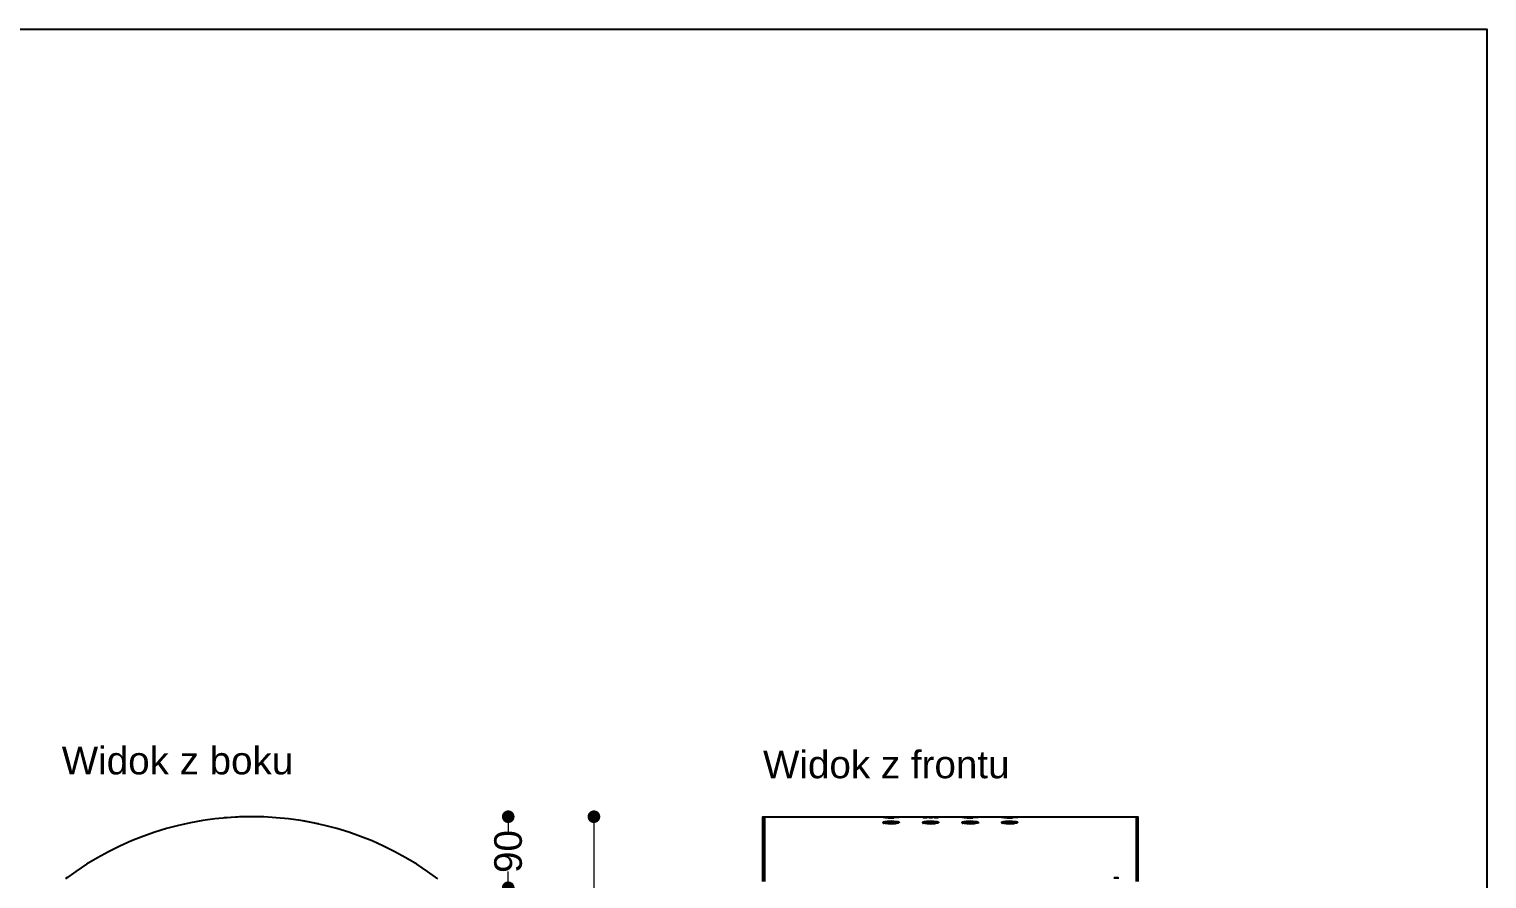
# Model space of a CAD drawing. Header units: millimetres. Extents: x 10366 to 13995, y 24552 to 29685.
# Drawn here: x 12149 to 13995, y 28608 to 29685 of the extents above; entities that cross this region are included whole.
import ezdxf

# ---------------------------------------------------------------- set-up
doc = ezdxf.new("R2010")
doc.units = ezdxf.units.MM
doc.header["$LTSCALE"] = 3
doc.layers.add('DomyÅ›lny', color=7, linetype='Continuous')
doc.styles.get("Standard").update_dxf_attribs({"font": 'arial.ttf'})
doc.dimstyles.new('MATEUSZ', dxfattribs={"dimtxt": 35, "dimasz": 16, "dimexe": 0.18, "dimexo": 0.0625, "dimgap": 0.09, "dimtad": 0, "dimdec": 0, "dimdsep": 46, "dimtxsty": 'Standard', "dimblk": 'DOT', "dimcen": 0.09, "dimse1": 1, "dimse2": 1, "dimadec": 0, "dimazin": 0, "dimtfac": 1, "dimtdec": 0, "dimtofl": 0, "dimtmove": 0, "dimatfit": 3, "dimfxl": 1, "dimtolj": 1, "dimtzin": 0, "dimlwd": 9, "dimlwe": 9, "dimarcsym": 0})

# ---------------------------------------------------------------- blocks, each defined once
blk = doc.blocks.new('_Dot')
at = {"color": 0, "linetype": 'ByBlock', "lineweight": -2}
blk.add_line((-0.5, 0), (-1, 0), dxfattribs=at)
at = {"color": 0, "linetype": 'ByBlock', "const_width": 0.5}
blk.add_lwpolyline([(-0.25, 0, 1), (0.25, 0, 1)], format="xyb", close=True, dxfattribs=at)
blk = doc.blocks.new('*D31')
at = {"color": 0, "lineweight": 9, "transparency": 16777216}
for p, q in [((12864.4, 28671.2), (12864.4, 28117)), ((12864.4, 27461.7), (12864.4, 28016))]:
    blk.add_line(p, q, dxfattribs=at)
at = {"layer": 'Defpoints', "color": 0, "transparency": 16777216}
for p in [(13078.3, 28687.2), (12864.4, 27445.7), (13083.3, 27445.7)]:
    blk.add_point(p, dxfattribs=at)
at = {"color": 0, "lineweight": 9, "transparency": 16777216, "xscale": 16, "yscale": 16, "zscale": 16}
for p, rotation in [((12864.4, 28687.2), 90), ((12864.4, 27445.7), 270)]:
    blk.add_blockref('_Dot', p, dxfattribs=dict(at, rotation=rotation))
at = {"color": 0, "transparency": 16777216, "insert": (12864.4, 28066.5), "char_height": 35, "attachment_point": 5, "rotation": 90}
blk.add_mtext('\\A1;1242', dxfattribs=at)
blk = doc.blocks.new('*D34')
at = {"color": 0, "lineweight": 9, "transparency": 16777216}
for p, q in [((12755.9, 28671.2), (12755.9, 28668.2)), ((12755.9, 28613.2), (12755.9, 28618))]:
    blk.add_line(p, q, dxfattribs=at)
at = {"layer": 'Defpoints', "color": 0, "transparency": 16777216}
for p in [(12755.9, 28687.2), (13078.3, 28687.2), (12668.6, 28597.2)]:
    blk.add_point(p, dxfattribs=at)
at = {"color": 0, "lineweight": 9, "transparency": 16777216, "xscale": 16, "yscale": 16, "zscale": 16}
for p, rotation in [((12755.9, 28687.2), 90), ((12755.9, 28597.2), 270)]:
    blk.add_blockref('_Dot', p, dxfattribs=dict(at, rotation=rotation))
at = {"color": 0, "transparency": 16777216, "insert": (12755.9, 28643.1), "char_height": 35, "attachment_point": 5, "rotation": 90}
blk.add_mtext('\\A1;90', dxfattribs=at)

msp = doc.modelspace()

# ---------------------------------------------------------------- linework, layer by layer
msp.add_lwpolyline([(10366.2, 24552.5), (10366.2, 29684.6), (13995, 29684.6), (13995, 24552.5)], close=True)
at = {"layer": 'DomyÅ›lny'}
for p, q in [((13078.3, 28687.2), (13080.3, 28687.2)), ((13080.3, 28687.2), (13551.3, 28687.2)), ((13551.3, 28687.2), (13553.3, 28687.2)), ((13350.8, 28680), (13350.8, 28678.5))]:
    msp.add_line(p, q, dxfattribs=at)
for points in [[(12416.1, 28686.9, 0), (12416.1, 28686.9, 0), (12416.1, 28686.9, 0), (12416.1, 28686.9, 0), (12416.1, 28686.9, 0), (12416.1, 28686.9, 0), (12416.1, 28686.9, 0), (12416.1, 28686.9, 0), (12416.1, 28686.9, 0), (12416.1, 28686.9, 0), (12416.1, 28686.9, 0), (12416.1, 28686.9, 0), (12416.1, 28686.9, 0), (12416, 28686.9, 0), (12415.8, 28686.9, 0), (12413.3, 28686.8, 0), (12396.1, 28685.7, 0)], [(13080.3, 28608.5, 0), (13080.3, 28687.2, 0)], [(13080.3, 28687.2, 0), (13080.3, 28687.2, 0), (13080.3, 28687.2, 0), (13080.3, 28687.2, 0), (13080.3, 28687.2, 0), (13080.3, 28687.2, 0), (13080.3, 28687.2, 0), (13080.3, 28687.2, 0), (13080.3, 28687.2, 0), (13080.3, 28687.2, 0), (13080.3, 28687.2, 0), (13080.3, 28687.2, 0), (13080.3, 28686.9, 0), (13080.3, 28685.4, 0), (13080.3, 28679.1, 0), (13080.3, 28608.5, 0)], [(13240.8, 28685.7, 0), (13233.7, 28685.9, 0), (13231.5, 28686.2, 0), (13231, 28686.3, 0), (13230.9, 28686.3, 0), (13230.8, 28686.4, 0), (13230.8, 28686.4, 0), (13230.8, 28686.4, 0), (13230.8, 28686.4, 0), (13230.8, 28686.4, 0), (13230.8, 28686.4, 0), (13230.8, 28686.4, 0), (13230.8, 28686.4, 0), (13230.8, 28686.4, 0), (13230.8, 28686.4, 0), (13230.8, 28686.4, 0), (13230.8, 28686.4, 0), (13230.8, 28686.5, 0), (13230.8, 28686.5, 0), (13230.8, 28686.5, 0), (13230.8, 28686.5, 0), (13230.8, 28686.5, 0), (13230.8, 28686.5, 0), (13230.8, 28686.5, 0), (13230.9, 28686.5, 0), (13230.9, 28686.5, 0), (13231.1, 28686.6, 0), (13231.9, 28686.7, 0), (13240.8, 28687, 0)], [(13240.8, 28685.5, 0), (13237, 28685.4, 0)], [(13240.8, 28687, 0), (13247.9, 28686.8, 0), (13250, 28686.7, 0), (13250.6, 28686.6, 0), (13250.7, 28686.5, 0), (13250.7, 28686.5, 0), (13250.8, 28686.5, 0), (13250.8, 28686.5, 0), (13250.8, 28686.5, 0), (13250.8, 28686.5, 0), (13250.8, 28686.5, 0), (13250.8, 28686.5, 0), (13250.8, 28686.4, 0), (13250.8, 28686.4, 0), (13250.8, 28686.4, 0), (13250.8, 28686.4, 0), (13250.8, 28686.4, 0), (13250.8, 28686.4, 0), (13250.8, 28686.4, 0), (13250.8, 28686.4, 0), (13250.8, 28686.4, 0), (13250.8, 28686.4, 0), (13250.7, 28686.4, 0), (13250.7, 28686.4, 0), (13250.6, 28686.3, 0), (13250.4, 28686.3, 0), (13249.7, 28686.1, 0), (13240.8, 28685.7, 0)], [(13244.2, 28685.4, 0), (13240.8, 28685.5, 0)], [(13283.8, 28686.7, 0), (13282.4, 28686.8, 0), (13281.9, 28686.8, 0), (13281.8, 28686.8, 0), (13281.8, 28686.8, 0), (13281.8, 28686.8, 0), (13281.8, 28686.8, 0), (13281.8, 28686.8, 0), (13281.8, 28686.8, 0), (13281.8, 28686.8, 0), (13281.8, 28686.8, 0), (13281.8, 28686.8, 0), (13281.8, 28686.8, 0), (13281.8, 28686.8, 0), (13281.8, 28686.8, 0), (13281.8, 28686.8, 0), (13281.8, 28686.8, 0), (13281.8, 28686.8, 0), (13281.8, 28686.8, 0), (13281.8, 28686.8, 0), (13281.8, 28686.8, 0), (13281.8, 28686.8, 0), (13281.8, 28686.8, 0), (13281.8, 28686.8, 0), (13281.8, 28686.8, 0), (13281.8, 28686.8, 0), (13281.8, 28686.8, 0), (13281.9, 28686.8, 0), (13282.2, 28686.9, 0), (13283.8, 28686.9, 0)], [(13283.8, 28686.3, 0), (13282.4, 28686.3, 0), (13281.9, 28686.4, 0), (13281.8, 28686.4, 0), (13281.8, 28686.4, 0), (13281.8, 28686.4, 0), (13281.8, 28686.4, 0), (13281.8, 28686.4, 0), (13281.8, 28686.4, 0), (13281.8, 28686.4, 0), (13281.8, 28686.4, 0), (13281.8, 28686.4, 0), (13281.8, 28686.4, 0), (13281.8, 28686.4, 0), (13281.8, 28686.4, 0), (13281.8, 28686.4, 0), (13281.8, 28686.4, 0), (13281.8, 28686.4, 0), (13281.8, 28686.4, 0), (13281.8, 28686.4, 0), (13281.8, 28686.4, 0), (13281.8, 28686.4, 0), (13281.8, 28686.5, 0), (13281.8, 28686.5, 0), (13281.8, 28686.5, 0), (13281.9, 28686.5, 0), (13282, 28686.5, 0), (13283.8, 28686.6, 0)], [(13283.8, 28685.8, 0), (13282.4, 28685.8, 0), (13281.9, 28685.9, 0), (13281.9, 28685.9, 0), (13281.8, 28685.9, 0), (13281.8, 28685.9, 0), (13281.8, 28685.9, 0), (13281.8, 28685.9, 0), (13281.8, 28685.9, 0), (13281.8, 28685.9, 0), (13281.8, 28685.9, 0), (13281.8, 28685.9, 0), (13281.8, 28685.9, 0), (13281.8, 28685.9, 0), (13281.8, 28685.9, 0), (13281.8, 28685.9, 0), (13281.8, 28685.9, 0), (13281.8, 28685.9, 0), (13281.8, 28685.9, 0), (13281.8, 28685.9, 0), (13281.8, 28685.9, 0), (13281.8, 28685.9, 0), (13281.8, 28686, 0), (13281.8, 28686, 0), (13281.8, 28686, 0), (13281.9, 28686, 0), (13282, 28686, 0), (13283.8, 28686.1, 0)], [(13283.8, 28686.9, 0), (13285.2, 28686.9, 0), (13285.6, 28686.9, 0), (13285.7, 28686.8, 0), (13285.8, 28686.8, 0), (13285.8, 28686.8, 0), (13285.8, 28686.8, 0), (13285.8, 28686.8, 0), (13285.8, 28686.8, 0), (13285.8, 28686.8, 0), (13285.8, 28686.8, 0), (13285.8, 28686.8, 0), (13285.8, 28686.8, 0), (13285.8, 28686.8, 0), (13285.8, 28686.8, 0), (13285.8, 28686.8, 0), (13285.8, 28686.8, 0), (13285.8, 28686.8, 0), (13285.8, 28686.8, 0), (13285.8, 28686.8, 0), (13285.8, 28686.8, 0), (13285.8, 28686.8, 0), (13285.8, 28686.8, 0), (13285.8, 28686.8, 0), (13285.8, 28686.8, 0), (13285.8, 28686.8, 0), (13285.7, 28686.8, 0), (13285.6, 28686.8, 0), (13283.8, 28686.7, 0)], [(13283.8, 28686.6, 0), (13285.2, 28686.5, 0), (13285.6, 28686.5, 0), (13285.7, 28686.5, 0), (13285.8, 28686.5, 0), (13285.8, 28686.5, 0), (13285.8, 28686.4, 0), (13285.8, 28686.4, 0), (13285.8, 28686.4, 0), (13285.8, 28686.4, 0), (13285.8, 28686.4, 0), (13285.8, 28686.4, 0), (13285.8, 28686.4, 0), (13285.8, 28686.4, 0), (13285.8, 28686.4, 0), (13285.8, 28686.4, 0), (13285.8, 28686.4, 0), (13285.8, 28686.4, 0), (13285.8, 28686.4, 0), (13285.8, 28686.4, 0), (13285.8, 28686.4, 0), (13285.8, 28686.4, 0), (13285.8, 28686.4, 0), (13285.8, 28686.4, 0), (13285.8, 28686.4, 0), (13285.7, 28686.4, 0), (13285.6, 28686.4, 0), (13283.8, 28686.3, 0)], [(13283.8, 28686.1, 0), (13285.2, 28686, 0), (13285.6, 28686, 0), (13285.7, 28686, 0), (13285.7, 28686, 0), (13285.8, 28686, 0), (13285.8, 28686, 0), (13285.8, 28685.9, 0), (13285.8, 28685.9, 0), (13285.8, 28685.9, 0), (13285.8, 28685.9, 0), (13285.8, 28685.9, 0), (13285.8, 28685.9, 0), (13285.8, 28685.9, 0), (13285.8, 28685.9, 0), (13285.8, 28685.9, 0), (13285.8, 28685.9, 0), (13285.8, 28685.9, 0), (13285.8, 28685.9, 0), (13285.8, 28685.9, 0), (13285.8, 28685.9, 0), (13285.8, 28685.9, 0), (13285.8, 28685.9, 0), (13285.8, 28685.9, 0), (13285.7, 28685.9, 0), (13285.7, 28685.9, 0), (13285.5, 28685.9, 0), (13283.8, 28685.8, 0)], [(13290.8, 28686.7, 0), (13289.4, 28686.8, 0), (13288.9, 28686.8, 0), (13288.8, 28686.8, 0), (13288.8, 28686.8, 0), (13288.8, 28686.8, 0), (13288.8, 28686.8, 0), (13288.8, 28686.8, 0), (13288.8, 28686.8, 0), (13288.8, 28686.8, 0), (13288.8, 28686.8, 0), (13288.8, 28686.8, 0), (13288.8, 28686.8, 0), (13288.8, 28686.8, 0), (13288.8, 28686.8, 0), (13288.8, 28686.8, 0), (13288.8, 28686.8, 0), (13288.8, 28686.8, 0), (13288.8, 28686.8, 0), (13288.8, 28686.8, 0), (13288.8, 28686.8, 0), (13288.8, 28686.8, 0), (13288.8, 28686.8, 0), (13288.8, 28686.8, 0), (13288.8, 28686.8, 0), (13288.8, 28686.8, 0), (13288.8, 28686.8, 0), (13288.9, 28686.8, 0), (13289.2, 28686.9, 0), (13290.8, 28686.9, 0)], [(13290.8, 28686.3, 0), (13289.4, 28686.3, 0), (13288.9, 28686.4, 0), (13288.8, 28686.4, 0), (13288.8, 28686.4, 0), (13288.8, 28686.4, 0), (13288.8, 28686.4, 0), (13288.8, 28686.4, 0), (13288.8, 28686.4, 0), (13288.8, 28686.4, 0), (13288.8, 28686.4, 0), (13288.8, 28686.4, 0), (13288.8, 28686.4, 0), (13288.8, 28686.4, 0), (13288.8, 28686.4, 0), (13288.8, 28686.4, 0), (13288.8, 28686.4, 0), (13288.8, 28686.4, 0), (13288.8, 28686.4, 0), (13288.8, 28686.4, 0), (13288.8, 28686.4, 0), (13288.8, 28686.4, 0), (13288.8, 28686.5, 0), (13288.8, 28686.5, 0), (13288.8, 28686.5, 0), (13288.9, 28686.5, 0), (13289, 28686.5, 0), (13290.8, 28686.6, 0)], [(13290.8, 28685.8, 0), (13289.4, 28685.8, 0), (13288.9, 28685.9, 0), (13288.9, 28685.9, 0), (13288.8, 28685.9, 0), (13288.8, 28685.9, 0), (13288.8, 28685.9, 0), (13288.8, 28685.9, 0), (13288.8, 28685.9, 0), (13288.8, 28685.9, 0), (13288.8, 28685.9, 0), (13288.8, 28685.9, 0), (13288.8, 28685.9, 0), (13288.8, 28685.9, 0), (13288.8, 28685.9, 0), (13288.8, 28685.9, 0), (13288.8, 28685.9, 0), (13288.8, 28685.9, 0), (13288.8, 28685.9, 0), (13288.8, 28685.9, 0), (13288.8, 28685.9, 0), (13288.8, 28685.9, 0), (13288.8, 28686, 0), (13288.8, 28686, 0), (13288.8, 28686, 0), (13288.9, 28686, 0), (13289, 28686, 0), (13290.8, 28686.1, 0)], [(13290.8, 28686.9, 0), (13292.2, 28686.9, 0), (13292.6, 28686.9, 0), (13292.7, 28686.8, 0), (13292.8, 28686.8, 0), (13292.8, 28686.8, 0), (13292.8, 28686.8, 0), (13292.8, 28686.8, 0), (13292.8, 28686.8, 0), (13292.8, 28686.8, 0), (13292.8, 28686.8, 0), (13292.8, 28686.8, 0), (13292.8, 28686.8, 0), (13292.8, 28686.8, 0), (13292.8, 28686.8, 0), (13292.8, 28686.8, 0), (13292.8, 28686.8, 0), (13292.8, 28686.8, 0), (13292.8, 28686.8, 0), (13292.8, 28686.8, 0), (13292.8, 28686.8, 0), (13292.8, 28686.8, 0), (13292.8, 28686.8, 0), (13292.8, 28686.8, 0), (13292.8, 28686.8, 0), (13292.8, 28686.8, 0), (13292.7, 28686.8, 0), (13292.6, 28686.8, 0), (13290.8, 28686.7, 0)], [(13290.8, 28686.6, 0), (13292.2, 28686.5, 0), (13292.6, 28686.5, 0), (13292.7, 28686.5, 0), (13292.8, 28686.5, 0), (13292.8, 28686.5, 0), (13292.8, 28686.4, 0), (13292.8, 28686.4, 0), (13292.8, 28686.4, 0), (13292.8, 28686.4, 0), (13292.8, 28686.4, 0), (13292.8, 28686.4, 0), (13292.8, 28686.4, 0), (13292.8, 28686.4, 0), (13292.8, 28686.4, 0), (13292.8, 28686.4, 0), (13292.8, 28686.4, 0), (13292.8, 28686.4, 0), (13292.8, 28686.4, 0), (13292.8, 28686.4, 0), (13292.8, 28686.4, 0), (13292.8, 28686.4, 0), (13292.8, 28686.4, 0), (13292.8, 28686.4, 0), (13292.8, 28686.4, 0), (13292.7, 28686.4, 0), (13292.6, 28686.4, 0), (13290.8, 28686.3, 0)], [(13290.8, 28686.1, 0), (13292.2, 28686, 0), (13292.6, 28686, 0), (13292.7, 28686, 0), (13292.7, 28686, 0), (13292.8, 28686, 0), (13292.8, 28686, 0), (13292.8, 28685.9, 0), (13292.8, 28685.9, 0), (13292.8, 28685.9, 0), (13292.8, 28685.9, 0), (13292.8, 28685.9, 0), (13292.8, 28685.9, 0), (13292.8, 28685.9, 0), (13292.8, 28685.9, 0), (13292.8, 28685.9, 0), (13292.8, 28685.9, 0), (13292.8, 28685.9, 0), (13292.8, 28685.9, 0), (13292.8, 28685.9, 0), (13292.8, 28685.9, 0), (13292.8, 28685.9, 0), (13292.8, 28685.9, 0), (13292.8, 28685.9, 0), (13292.7, 28685.9, 0), (13292.7, 28685.9, 0), (13292.5, 28685.9, 0), (13290.8, 28685.8, 0)], [(13297.8, 28686.7, 0), (13296.4, 28686.8, 0), (13295.9, 28686.8, 0), (13295.8, 28686.8, 0), (13295.8, 28686.8, 0), (13295.8, 28686.8, 0), (13295.8, 28686.8, 0), (13295.8, 28686.8, 0), (13295.8, 28686.8, 0), (13295.8, 28686.8, 0), (13295.8, 28686.8, 0), (13295.8, 28686.8, 0), (13295.8, 28686.8, 0), (13295.8, 28686.8, 0), (13295.8, 28686.8, 0), (13295.8, 28686.8, 0), (13295.8, 28686.8, 0), (13295.8, 28686.8, 0), (13295.8, 28686.8, 0), (13295.8, 28686.8, 0), (13295.8, 28686.8, 0), (13295.8, 28686.8, 0), (13295.8, 28686.8, 0), (13295.8, 28686.8, 0), (13295.8, 28686.8, 0), (13295.8, 28686.8, 0), (13295.8, 28686.8, 0), (13295.9, 28686.8, 0), (13296.2, 28686.9, 0), (13297.8, 28686.9, 0)], [(13297.8, 28686.3, 0), (13296.4, 28686.3, 0), (13295.9, 28686.4, 0), (13295.8, 28686.4, 0), (13295.8, 28686.4, 0), (13295.8, 28686.4, 0), (13295.8, 28686.4, 0), (13295.8, 28686.4, 0), (13295.8, 28686.4, 0), (13295.8, 28686.4, 0), (13295.8, 28686.4, 0), (13295.8, 28686.4, 0), (13295.8, 28686.4, 0), (13295.8, 28686.4, 0), (13295.8, 28686.4, 0), (13295.8, 28686.4, 0), (13295.8, 28686.4, 0), (13295.8, 28686.4, 0), (13295.8, 28686.4, 0), (13295.8, 28686.4, 0), (13295.8, 28686.4, 0), (13295.8, 28686.4, 0), (13295.8, 28686.5, 0), (13295.8, 28686.5, 0), (13295.8, 28686.5, 0), (13295.9, 28686.5, 0), (13296, 28686.5, 0), (13297.8, 28686.6, 0)], [(13297.8, 28685.8, 0), (13296.4, 28685.8, 0), (13295.9, 28685.9, 0), (13295.9, 28685.9, 0), (13295.8, 28685.9, 0), (13295.8, 28685.9, 0), (13295.8, 28685.9, 0), (13295.8, 28685.9, 0), (13295.8, 28685.9, 0), (13295.8, 28685.9, 0), (13295.8, 28685.9, 0), (13295.8, 28685.9, 0), (13295.8, 28685.9, 0), (13295.8, 28685.9, 0), (13295.8, 28685.9, 0), (13295.8, 28685.9, 0), (13295.8, 28685.9, 0), (13295.8, 28685.9, 0), (13295.8, 28685.9, 0), (13295.8, 28685.9, 0), (13295.8, 28685.9, 0), (13295.8, 28685.9, 0), (13295.8, 28686, 0), (13295.8, 28686, 0), (13295.8, 28686, 0), (13295.9, 28686, 0), (13296, 28686, 0), (13297.8, 28686.1, 0)], [(13297.8, 28686.9, 0), (13299.2, 28686.9, 0), (13299.6, 28686.9, 0), (13299.7, 28686.8, 0), (13299.8, 28686.8, 0), (13299.8, 28686.8, 0), (13299.8, 28686.8, 0), (13299.8, 28686.8, 0), (13299.8, 28686.8, 0), (13299.8, 28686.8, 0), (13299.8, 28686.8, 0), (13299.8, 28686.8, 0), (13299.8, 28686.8, 0), (13299.8, 28686.8, 0), (13299.8, 28686.8, 0), (13299.8, 28686.8, 0), (13299.8, 28686.8, 0), (13299.8, 28686.8, 0), (13299.8, 28686.8, 0), (13299.8, 28686.8, 0), (13299.8, 28686.8, 0), (13299.8, 28686.8, 0), (13299.8, 28686.8, 0), (13299.8, 28686.8, 0), (13299.8, 28686.8, 0), (13299.8, 28686.8, 0), (13299.7, 28686.8, 0), (13299.6, 28686.8, 0), (13297.8, 28686.7, 0)], [(13297.8, 28686.6, 0), (13299.2, 28686.5, 0), (13299.6, 28686.5, 0), (13299.7, 28686.5, 0), (13299.8, 28686.5, 0), (13299.8, 28686.5, 0), (13299.8, 28686.4, 0), (13299.8, 28686.4, 0), (13299.8, 28686.4, 0), (13299.8, 28686.4, 0), (13299.8, 28686.4, 0), (13299.8, 28686.4, 0), (13299.8, 28686.4, 0), (13299.8, 28686.4, 0), (13299.8, 28686.4, 0), (13299.8, 28686.4, 0), (13299.8, 28686.4, 0), (13299.8, 28686.4, 0), (13299.8, 28686.4, 0), (13299.8, 28686.4, 0), (13299.8, 28686.4, 0), (13299.8, 28686.4, 0), (13299.8, 28686.4, 0), (13299.8, 28686.4, 0), (13299.8, 28686.4, 0), (13299.7, 28686.4, 0), (13299.6, 28686.4, 0), (13297.8, 28686.3, 0)], [(13297.8, 28686.1, 0), (13299.2, 28686, 0), (13299.6, 28686, 0), (13299.7, 28686, 0), (13299.7, 28686, 0), (13299.8, 28686, 0), (13299.8, 28686, 0), (13299.8, 28685.9, 0), (13299.8, 28685.9, 0), (13299.8, 28685.9, 0), (13299.8, 28685.9, 0), (13299.8, 28685.9, 0), (13299.8, 28685.9, 0), (13299.8, 28685.9, 0), (13299.8, 28685.9, 0), (13299.8, 28685.9, 0), (13299.8, 28685.9, 0), (13299.8, 28685.9, 0), (13299.8, 28685.9, 0), (13299.8, 28685.9, 0), (13299.8, 28685.9, 0), (13299.8, 28685.9, 0), (13299.8, 28685.9, 0), (13299.8, 28685.9, 0), (13299.7, 28685.9, 0), (13299.7, 28685.9, 0), (13299.5, 28685.9, 0), (13297.8, 28685.8, 0)], [(13340.8, 28685.7, 0), (13333.7, 28685.9, 0), (13331.5, 28686.2, 0), (13331, 28686.3, 0), (13330.9, 28686.3, 0), (13330.8, 28686.4, 0), (13330.8, 28686.4, 0), (13330.8, 28686.4, 0), (13330.8, 28686.4, 0), (13330.8, 28686.4, 0), (13330.8, 28686.4, 0), (13330.8, 28686.4, 0), (13330.8, 28686.4, 0), (13330.8, 28686.4, 0), (13330.8, 28686.4, 0), (13330.8, 28686.4, 0), (13330.8, 28686.4, 0), (13330.8, 28686.5, 0), (13330.8, 28686.5, 0), (13330.8, 28686.5, 0), (13330.8, 28686.5, 0), (13330.8, 28686.5, 0), (13330.8, 28686.5, 0), (13330.8, 28686.5, 0), (13330.9, 28686.5, 0), (13330.9, 28686.5, 0), (13331.1, 28686.6, 0), (13331.9, 28686.7, 0), (13340.8, 28687, 0)], [(13340.8, 28685.5, 0), (13337.1, 28685.4, 0)], [(13340.8, 28687, 0), (13347.9, 28686.8, 0), (13350, 28686.7, 0), (13350.6, 28686.6, 0), (13350.7, 28686.5, 0), (13350.7, 28686.5, 0), (13350.8, 28686.5, 0), (13350.8, 28686.5, 0), (13350.8, 28686.5, 0), (13350.8, 28686.5, 0), (13350.8, 28686.5, 0), (13350.8, 28686.5, 0), (13350.8, 28686.4, 0), (13350.8, 28686.4, 0), (13350.8, 28686.4, 0), (13350.8, 28686.4, 0), (13350.8, 28686.4, 0), (13350.8, 28686.4, 0), (13350.8, 28686.4, 0), (13350.8, 28686.4, 0), (13350.8, 28686.4, 0), (13350.8, 28686.4, 0), (13350.7, 28686.4, 0), (13350.7, 28686.4, 0), (13350.6, 28686.3, 0), (13350.4, 28686.3, 0), (13349.7, 28686.1, 0), (13340.8, 28685.7, 0)], [(13344.3, 28685.4, 0), (13340.8, 28685.5, 0)], [(13390.8, 28685.7, 0), (13383.7, 28685.9, 0), (13381.5, 28686.2, 0), (13381, 28686.3, 0), (13380.9, 28686.3, 0), (13380.8, 28686.4, 0), (13380.8, 28686.4, 0), (13380.8, 28686.4, 0), (13380.8, 28686.4, 0), (13380.8, 28686.4, 0), (13380.8, 28686.4, 0), (13380.8, 28686.4, 0), (13380.8, 28686.4, 0), (13380.8, 28686.4, 0), (13380.8, 28686.4, 0), (13380.8, 28686.4, 0), (13380.8, 28686.4, 0), (13380.8, 28686.5, 0), (13380.8, 28686.5, 0), (13380.8, 28686.5, 0), (13380.8, 28686.5, 0), (13380.8, 28686.5, 0), (13380.8, 28686.5, 0), (13380.8, 28686.5, 0), (13380.9, 28686.5, 0), (13380.9, 28686.5, 0), (13381.1, 28686.6, 0), (13381.9, 28686.7, 0), (13390.8, 28687, 0)], [(13390.8, 28685.5, 0), (13387.2, 28685.4, 0)], [(13390.8, 28687, 0), (13397.9, 28686.8, 0), (13400, 28686.7, 0), (13400.6, 28686.6, 0), (13400.7, 28686.5, 0), (13400.7, 28686.5, 0), (13400.8, 28686.5, 0), (13400.8, 28686.5, 0), (13400.8, 28686.5, 0), (13400.8, 28686.5, 0), (13400.8, 28686.5, 0), (13400.8, 28686.5, 0), (13400.8, 28686.4, 0), (13400.8, 28686.4, 0), (13400.8, 28686.4, 0), (13400.8, 28686.4, 0), (13400.8, 28686.4, 0), (13400.8, 28686.4, 0), (13400.8, 28686.4, 0), (13400.8, 28686.4, 0), (13400.8, 28686.4, 0), (13400.8, 28686.4, 0), (13400.7, 28686.4, 0), (13400.7, 28686.4, 0), (13400.6, 28686.3, 0), (13400.4, 28686.3, 0), (13399.7, 28686.1, 0), (13390.8, 28685.7, 0)], [(13394.3, 28685.4, 0), (13390.8, 28685.5, 0)], [(13551.3, 28687.2, 0), (13551.3, 28687.2, 0), (13551.3, 28687.2, 0), (13551.3, 28687.2, 0), (13551.3, 28687.2, 0), (13551.3, 28687.2, 0), (13551.3, 28687.2, 0), (13551.3, 28687.2, 0), (13551.3, 28687.2, 0), (13551.3, 28687.2, 0), (13551.3, 28687.2, 0), (13551.3, 28687.2, 0), (13551.3, 28686.9, 0), (13551.3, 28685.4, 0), (13551.3, 28679.1, 0), (13551.3, 28608.5, 0)], [(13551.3, 28608.5, 0), (13551.3, 28687.2, 0)], [(12516.1, 28677.9, 0), (12516.1, 28677.9, 0), (12516.1, 28677.9, 0), (12516.1, 28677.9, 0), (12516.1, 28677.9, 0), (12516.1, 28677.9, 0), (12516.1, 28677.9, 0), (12516.1, 28677.9, 0), (12516.1, 28677.9, 0), (12516.1, 28677.9, 0), (12516.1, 28677.9, 0), (12516.1, 28677.9, 0), (12516.1, 28677.9, 0), (12516, 28677.9, 0), (12515.8, 28678, 0), (12513.2, 28678.5, 0), (12496.1, 28681.8, 0)], [(13240.8, 28677.9, 0), (13236.9, 28678.1, 0), (13233.7, 28678.6, 0), (13232.5, 28678.9, 0), (13231.5, 28679.2, 0), (13231.2, 28679.4, 0), (13231.1, 28679.5, 0), (13231, 28679.6, 0), (13230.9, 28679.7, 0), (13230.8, 28679.8, 0), (13230.8, 28679.9, 0), (13230.8, 28679.9, 0), (13230.8, 28680, 0), (13230.8, 28680, 0), (13230.8, 28680, 0), (13230.8, 28680.1, 0), (13230.8, 28680.1, 0), (13230.8, 28680.2, 0), (13230.9, 28680.2, 0), (13230.9, 28680.3, 0), (13231, 28680.4, 0), (13231.1, 28680.5, 0), (13231.2, 28680.6, 0), (13231.5, 28680.7, 0), (13232, 28680.9, 0), (13233, 28681.2, 0), (13236, 28681.6, 0), (13240.8, 28681.8, 0)], [(13240.8, 28680.3, 0), (13236.9, 28680.2, 0), (13233.7, 28679.8, 0), (13232.5, 28679.5, 0), (13231.5, 28679.2, 0), (13231.2, 28679, 0), (13231.1, 28678.9, 0), (13231, 28678.9, 0), (13230.9, 28678.8, 0), (13230.9, 28678.7, 0), (13230.8, 28678.7, 0), (13230.8, 28678.6, 0), (13230.8, 28678.6, 0), (13230.8, 28678.5, 0), (13230.8, 28678.5, 0)], [(13240.8, 28681.8, 0), (13244.6, 28681.7, 0), (13247.9, 28681.3, 0), (13249.1, 28681, 0), (13250, 28680.7, 0), (13250.4, 28680.6, 0), (13250.5, 28680.5, 0), (13250.6, 28680.4, 0), (13250.7, 28680.3, 0), (13250.7, 28680.2, 0), (13250.7, 28680.2, 0), (13250.8, 28680.1, 0), (13250.8, 28680.1, 0), (13250.8, 28680, 0), (13250.8, 28680, 0), (13250.8, 28680, 0), (13250.8, 28679.9, 0), (13250.8, 28679.9, 0), (13250.7, 28679.8, 0), (13250.7, 28679.8, 0), (13250.6, 28679.7, 0), (13250.5, 28679.6, 0), (13250.4, 28679.5, 0), (13250.1, 28679.3, 0), (13249.7, 28679.1, 0), (13248.7, 28678.8, 0), (13245.8, 28678.2, 0), (13240.8, 28677.9, 0)], [(13250, 28679.2, 0), (13249.3, 28679.5, 0), (13247.5, 28679.9, 0), (13240.8, 28680.3, 0)], [(13290.8, 28677.9, 0), (13286.9, 28678.1, 0), (13283.7, 28678.6, 0), (13282.5, 28678.9, 0), (13281.5, 28679.2, 0), (13281.2, 28679.4, 0), (13281.1, 28679.5, 0), (13281, 28679.6, 0), (13280.9, 28679.7, 0), (13280.8, 28679.8, 0), (13280.8, 28679.9, 0), (13280.8, 28679.9, 0), (13280.8, 28680, 0), (13280.8, 28680, 0), (13280.8, 28680, 0), (13280.8, 28680.1, 0), (13280.8, 28680.1, 0), (13280.8, 28680.2, 0), (13280.9, 28680.2, 0), (13280.9, 28680.3, 0), (13281, 28680.4, 0), (13281.1, 28680.5, 0), (13281.2, 28680.6, 0), (13281.5, 28680.7, 0), (13282, 28680.9, 0), (13283, 28681.2, 0), (13286, 28681.6, 0), (13290.8, 28681.8, 0)], [(13290.8, 28680.3, 0), (13286.9, 28680.2, 0), (13283.7, 28679.8, 0), (13282.5, 28679.5, 0), (13281.5, 28679.2, 0), (13281.2, 28679, 0), (13281.1, 28678.9, 0), (13281, 28678.9, 0), (13280.9, 28678.8, 0), (13280.9, 28678.7, 0), (13280.8, 28678.7, 0), (13280.8, 28678.6, 0), (13280.8, 28678.6, 0), (13280.8, 28678.5, 0), (13280.8, 28678.5, 0)], [(13281.6, 28679.2, 0), (13282.3, 28679.5, 0), (13284.1, 28679.9, 0), (13290.8, 28680.3, 0)], [(13290.8, 28681.8, 0), (13294.6, 28681.7, 0), (13297.9, 28681.3, 0), (13299.1, 28681, 0), (13300, 28680.7, 0), (13300.4, 28680.6, 0), (13300.5, 28680.5, 0), (13300.6, 28680.4, 0), (13300.7, 28680.3, 0), (13300.7, 28680.2, 0), (13300.7, 28680.2, 0), (13300.8, 28680.1, 0), (13300.8, 28680.1, 0), (13300.8, 28680, 0), (13300.8, 28680, 0), (13300.8, 28680, 0), (13300.8, 28679.9, 0), (13300.8, 28679.9, 0), (13300.7, 28679.8, 0), (13300.7, 28679.8, 0), (13300.6, 28679.7, 0), (13300.5, 28679.6, 0), (13300.4, 28679.5, 0), (13300.1, 28679.3, 0), (13299.7, 28679.1, 0), (13298.7, 28678.8, 0), (13295.8, 28678.2, 0), (13290.8, 28677.9, 0)], [(13300, 28679.2, 0), (13299.3, 28679.5, 0), (13297.5, 28679.9, 0), (13290.8, 28680.3, 0)], [(13340.8, 28677.9, 0), (13336.9, 28678.1, 0), (13333.7, 28678.6, 0), (13332.5, 28678.9, 0), (13331.5, 28679.2, 0), (13331.2, 28679.4, 0), (13331.1, 28679.5, 0), (13331, 28679.6, 0), (13330.9, 28679.7, 0), (13330.8, 28679.8, 0), (13330.8, 28679.9, 0), (13330.8, 28679.9, 0), (13330.8, 28680, 0), (13330.8, 28680, 0), (13330.8, 28680, 0), (13330.8, 28680.1, 0), (13330.8, 28680.1, 0), (13330.8, 28680.2, 0), (13330.9, 28680.2, 0), (13330.9, 28680.3, 0), (13331, 28680.4, 0), (13331.1, 28680.5, 0), (13331.2, 28680.6, 0), (13331.5, 28680.7, 0), (13332, 28680.9, 0), (13333, 28681.2, 0), (13336, 28681.6, 0), (13340.8, 28681.8, 0)], [(13340.8, 28680.3, 0), (13336.9, 28680.2, 0), (13333.7, 28679.8, 0), (13332.5, 28679.5, 0), (13331.5, 28679.2, 0), (13331.2, 28679, 0), (13331.1, 28678.9, 0), (13331, 28678.9, 0), (13330.9, 28678.8, 0), (13330.9, 28678.7, 0), (13330.8, 28678.7, 0), (13330.8, 28678.6, 0), (13330.8, 28678.6, 0), (13330.8, 28678.5, 0), (13330.8, 28678.5, 0)], [(13340.8, 28681.8, 0), (13344.6, 28681.7, 0), (13347.9, 28681.3, 0), (13349.1, 28681, 0), (13350, 28680.7, 0), (13350.4, 28680.6, 0), (13350.5, 28680.5, 0), (13350.6, 28680.4, 0), (13350.7, 28680.3, 0), (13350.7, 28680.2, 0), (13350.7, 28680.2, 0), (13350.8, 28680.1, 0), (13350.8, 28680.1, 0), (13350.8, 28680, 0), (13350.8, 28680, 0), (13350.8, 28680, 0), (13350.8, 28679.9, 0), (13350.8, 28679.9, 0), (13350.7, 28679.8, 0), (13350.7, 28679.8, 0), (13350.6, 28679.7, 0), (13350.5, 28679.6, 0), (13350.4, 28679.5, 0), (13350.1, 28679.3, 0), (13349.7, 28679.1, 0), (13348.7, 28678.8, 0), (13345.8, 28678.2, 0), (13340.8, 28677.9, 0)], [(13350, 28679.2, 0), (13349.3, 28679.5, 0), (13347.5, 28679.9, 0), (13340.8, 28680.3, 0)], [(13390.8, 28677.9, 0), (13386.9, 28678.1, 0), (13383.7, 28678.6, 0), (13382.5, 28678.9, 0), (13381.5, 28679.2, 0), (13381.2, 28679.4, 0), (13381.1, 28679.5, 0), (13381, 28679.6, 0), (13380.9, 28679.7, 0), (13380.8, 28679.8, 0), (13380.8, 28679.9, 0), (13380.8, 28679.9, 0), (13380.8, 28680, 0), (13380.8, 28680, 0), (13380.8, 28680, 0), (13380.8, 28680.1, 0), (13380.8, 28680.1, 0), (13380.8, 28680.2, 0), (13380.9, 28680.2, 0), (13380.9, 28680.3, 0), (13381, 28680.4, 0), (13381.1, 28680.5, 0), (13381.2, 28680.6, 0), (13381.5, 28680.7, 0), (13382, 28680.9, 0), (13383, 28681.2, 0), (13386, 28681.6, 0), (13390.8, 28681.8, 0)], [(13390.8, 28680.3, 0), (13386.9, 28680.2, 0), (13383.7, 28679.8, 0), (13382.5, 28679.5, 0), (13381.5, 28679.2, 0), (13381.2, 28679, 0), (13381.1, 28678.9, 0), (13381, 28678.9, 0), (13380.9, 28678.8, 0), (13380.9, 28678.7, 0), (13380.8, 28678.7, 0), (13380.8, 28678.6, 0), (13380.8, 28678.6, 0), (13380.8, 28678.5, 0), (13380.8, 28678.5, 0)], [(13390.8, 28681.8, 0), (13394.6, 28681.7, 0), (13397.9, 28681.3, 0), (13399.1, 28681, 0), (13400, 28680.7, 0), (13400.4, 28680.6, 0), (13400.5, 28680.5, 0), (13400.6, 28680.4, 0), (13400.7, 28680.3, 0), (13400.7, 28680.2, 0), (13400.7, 28680.2, 0), (13400.8, 28680.1, 0), (13400.8, 28680.1, 0), (13400.8, 28680, 0), (13400.8, 28680, 0), (13400.8, 28680, 0), (13400.8, 28679.9, 0), (13400.8, 28679.9, 0), (13400.7, 28679.8, 0), (13400.7, 28679.8, 0), (13400.6, 28679.7, 0), (13400.5, 28679.6, 0), (13400.4, 28679.5, 0), (13400.1, 28679.3, 0), (13399.7, 28679.1, 0), (13398.7, 28678.8, 0), (13395.8, 28678.2, 0), (13390.8, 28677.9, 0)], [(13400, 28679.2, 0), (13399.3, 28679.5, 0), (13397.5, 28679.9, 0), (13390.8, 28680.3, 0)], [(13078.3, 28605.2, 0), (13078.3, 28608.5, 0)], [(13080.3, 28605.2, 0), (13080.3, 28608.5, 0)], [(13080.3, 28608.5, 0), (13080.3, 28605.2, 0)], [(13522.5, 28609.9, 0), (13522.5, 28609.9, 0), (13522.5, 28609.9, 0), (13522.5, 28609.9, 0), (13522.5, 28609.9, 0), (13522.5, 28609.9, 0), (13522.5, 28609.9, 0), (13522.5, 28609.9, 0), (13522.5, 28609.9, 0), (13522.5, 28609.9, 0), (13522.5, 28609.9, 0), (13522.5, 28609.9, 0), (13522.5, 28609.9, 0), (13522.5, 28609.9, 0), (13522.6, 28609.9, 0), (13522.9, 28609.9, 0), (13529.1, 28609.9, 0)], [(13528.3, 28609.9, 0), (13528.3, 28609.9, 0), (13528.3, 28609.9, 0), (13528.3, 28609.9, 0), (13528.3, 28609.9, 0), (13528.3, 28609.9, 0), (13528.3, 28609.9, 0), (13528.3, 28609.9, 0), (13528.3, 28609.9, 0), (13528.3, 28609.9, 0), (13528.3, 28609.9, 0), (13528.3, 28609.9, 0), (13528.3, 28609.9, 0), (13528.3, 28609.9, 0), (13528.3, 28609.9, 0), (13528, 28609.9, 0), (13523.2, 28609.9, 0)], [(13551.3, 28608.5, 0), (13551.3, 28605.2, 0)], [(13551.3, 28605.2, 0), (13551.3, 28608.5, 0)], [(13553.3, 28608.5, 0), (13553.3, 28605.2, 0)]]:
    msp.add_polyline3d(points, dxfattribs=at)
for points in [[(13078.3, 28608.5, 0), (13078.3, 28687.2, 0)], [(13553.3, 28608.5, 0), (13553.3, 28687.2, 0)], [(12197.2, 28609.9, 0), (12196.5, 28609.9, 0), (12196.4, 28609.9, 0), (12196.3, 28609.9, 0), (12196.3, 28609.9, 0), (12196.3, 28609.9, 0), (12196.3, 28609.9, 0), (12196.3, 28609.9, 0), (12196.3, 28609.9, 0), (12196.3, 28609.9, 0), (12196.3, 28609.9, 0), (12196.3, 28609.9, 0), (12196.3, 28609.9, 0), (12196.3, 28609.9, 0), (12196.3, 28609.9, 0), (12196.3, 28609.9, 0), (12196.3, 28609.9, 0), (12196.3, 28609.9, 0), (12196.3, 28609.9, 0), (12196.3, 28609.9, 0), (12196.3, 28609.9, 0), (12196.3, 28609.9, 0), (12196.3, 28609.9, 0), (12196.3, 28609.9, 0), (12196.3, 28609.9, 0), (12196.3, 28609.9, 0), (12196.3, 28609.9, 0), (12196.3, 28609.9, 0), (12196.3, 28609.9, 0), (12196.3, 28609.9, 0), (12196.3, 28609.9, 0), (12196.4, 28609.9, 0), (12196.7, 28609.9, 0)]]:
    msp.add_polyline3d(points, close=True, dxfattribs=at)
msp.add_arc((12431.1, 28294.7), 392.5, 53.0702, 126.9298, dxfattribs=at)

# ---------------------------------------------------------------- texts
for s, p in [('Widok z boku', (12190.6, 28740.8)), ('Widok z frontu', (13078.5, 28735.9))]:
    msp.add_text(s, height=34.962).set_placement(p)

# ---------------------------------------------------------------- dimensions: what is measured, and where the dimension line sits
dim = msp.add_linear_dim(base=(12755.9, 28687.2), p1=(12668.6, 28597.2), p2=(13078.3, 28687.2), angle=90, dimstyle='MATEUSZ')
dim.commit()
dim.dimension.update_dxf_attribs({"geometry": '*D34', "text_midpoint": (12755.9, 28643.1), "dimtype": 160})
dim = msp.add_linear_dim(base=(12864.409109, 27445.7387769), p1=(13078.2840056, 28687.2387769), p2=(13083.2840056, 27445.7387769), angle=90, dimstyle='MATEUSZ')
dim.commit()
dim.dimension.update_dxf_attribs({"geometry": '*D31', "text_midpoint": (12864.409109, 28066.4887769)})

doc.saveas('drawing.dxf')
